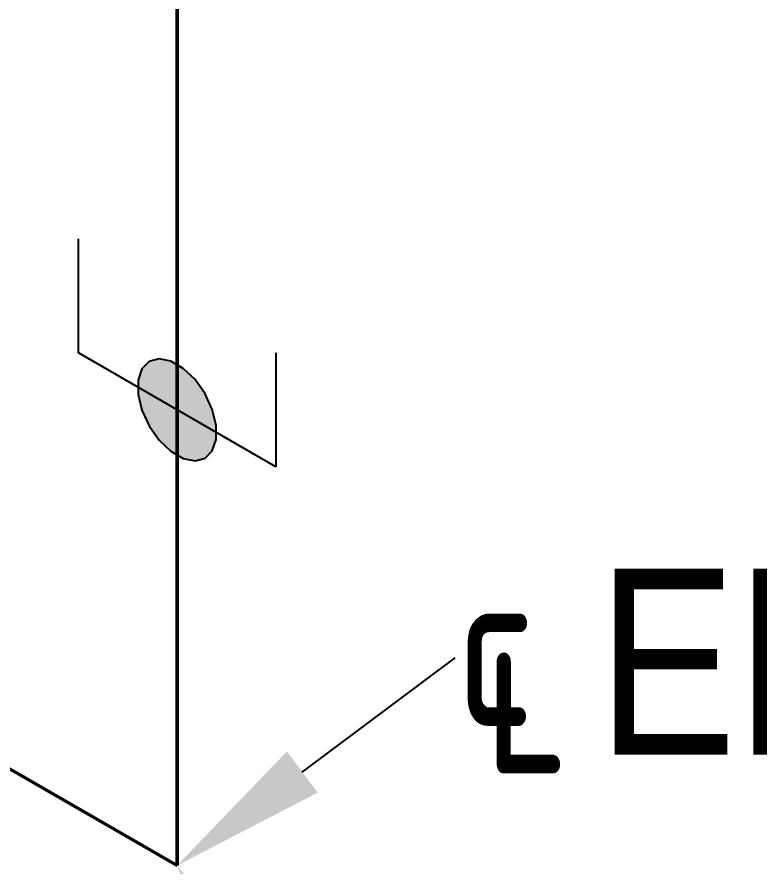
# Model space of a CAD drawing. Header units: millimetres. Extents: x 0 to 594, y 0 to 420.
# Drawn here: x 207.11 to 217.09, y 234.63 to 246.06 of the extents above; entities that cross this region are included whole.
import ezdxf
from ezdxf import colors
from ezdxf.entities.mleader import LeaderData, LeaderLine
from ezdxf.math import Vec2, Vec3

# ---------------------------------------------------------------- set-up
doc = ezdxf.new("R2010")
doc.units = ezdxf.units.MM
doc.header["$LTSCALE"] = 0.25
for name, color, linetype in [('용접', 1, 'Continuous'), ('주석', 7, 'Continuous'), ('치수', 1, 'Continuous')]:
    doc.layers.add(name, color=color, linetype=linetype)
doc.layers.add('파이프 작은 보어', color=30, linetype='Continuous', lineweight=50)
doc.styles.add('AdskIsoAnnotation', font='arial.ttf', dxfattribs={"width": 0.8, "height": 1})
doc.styles.add('AdskIsoMetric', font='arial.ttf', dxfattribs={"width": 0.8, "height": 2.5})
doc.styles.add('AdskIsoMetric-30', font='arial.ttf', dxfattribs={"width": 0.8, "height": 2.5})
doc.styles.add('AdskIsoMetric30', font='arial.ttf', dxfattribs={"width": 0.8, "oblique": 30, "height": 2.5})
doc.styles.get("Standard").update_dxf_attribs({"font": 'arial.ttf'})
doc.dimstyles.new('AdskIsoMetric', dxfattribs={"dimtxt": 2.5, "dimasz": 2.5, "dimexe": 1, "dimexo": 2, "dimgap": 0.8, "dimtad": 1, "dimdec": 0, "dimrnd": 1, "dimzin": 0, "dimdsep": 46, "dimtxsty": 'AdskIsoMetric', "dimcen": 0, "dimclrt": 7, "dimadec": 0, "dimazin": 0, "dimtfac": 1, "dimtdec": 0, "dimtmove": 1, "dimatfit": 3, "dimfxl": 0, "dimfrac": 2, "dimtolj": 1, "dimtzin": 0, "dimarcsym": 0})

# ---------------------------------------------------------------- blocks, each defined once
blk = doc.blocks.new('*D67')
at = {"layer": 'Defpoints', "color": 0}
for p in [(209.263, 267.28), (231.127, 254.657), (231.127, 239.657)]:
    blk.add_point(p, dxfattribs=at)
at = {"layer": '치수', "color": 0, "lineweight": -2}
for p, q in [((231.127, 252.348), (231.127, 238.502)), ((211.428, 251.03), (228.962, 240.907))]:
    blk.add_line(p, q, dxfattribs=at)
at = {"layer": '치수', "color": 0}
for points in [[(211.636, 251.391), (211.22, 250.67), (209.263, 252.28)], [(229.17, 241.268), (228.754, 240.546), (231.127, 239.657)]]:
    blk.add_solid(points, dxfattribs=at)
at = {"layer": '치수', "color": 7, "insert": (220.195, 248.561), "char_height": 2.5, "attachment_point": 5, "rotation": 330, "style": 'AdskIsoMetric-30'}
blk.add_mtext('\\A1;4712', dxfattribs=at)
blk = doc.blocks.new('*D68')
at = {"layer": 'Defpoints', "color": 0}
for p in [(196.272, 274.78), (209.263, 267.28), (209.263, 234.653)]:
    blk.add_point(p, dxfattribs=at)
at = {"layer": '치수', "color": 0, "lineweight": -2}
for p, q in [((207.263, 268.435), (195.272, 275.358)), ((196.272, 244.653), (196.272, 272.28))]:
    blk.add_line(p, q, dxfattribs=at)
at = {"layer": '치수', "color": 0}
for points in [[(195.856, 272.28), (196.689, 272.28), (196.272, 274.78)], [(195.856, 244.653), (196.689, 244.653), (196.272, 242.153)]]:
    blk.add_solid(points, dxfattribs=at)
at = {"layer": '치수', "color": 7, "insert": (194.006, 259.775), "char_height": 2.5, "attachment_point": 5, "rotation": 90, "style": 'AdskIsoMetric30'}
blk.add_mtext('\\A1;1604', dxfattribs=at)
blk = doc.blocks.new('*D69')
at = {"layer": 'Defpoints', "color": 0}
for p in [(152.474, 267.441), (209.263, 234.653), (209.263, 219.653)]:
    blk.add_point(p, dxfattribs=at)
at = {"layer": '치수', "color": 0, "lineweight": -2}
for p, q in [((152.474, 265.131), (152.474, 251.286)), ((154.639, 251.191), (207.098, 220.903)), ((209.263, 232.344), (209.263, 218.499))]:
    blk.add_line(p, q, dxfattribs=at)
at = {"layer": '치수', "color": 0}
for points in [[(154.847, 251.552), (154.43, 250.83), (152.474, 252.441)], [(207.306, 221.264), (206.889, 220.543), (209.263, 219.653)]]:
    blk.add_solid(points, dxfattribs=at)
at = {"layer": '치수', "color": 7, "insert": (180.868, 238.665), "char_height": 2.5, "attachment_point": 5, "rotation": 330, "style": 'AdskIsoMetric-30'}
blk.add_mtext('\\A1;4268', dxfattribs=at)
blk = doc.blocks.new('엘보우-9-Iso2DSkew90')
at = {"color": 0, "linetype": 'ByBlock', "lineweight": -2, "extrusion": (-0.707107, -0.408248, 0.57735)}
for p, q in [((0, 0), (0, 6.124)), ((-5.303, 3.062), (0, 0)), ((0, 0), (0, 0))]:
    blk.add_line(p, q, dxfattribs=at)
blk = doc.blocks.new('SocketWeld-1-IsoLeft')
blk.add_hatch(color=256).paths.add_polyline_path([(-0.02939, -0.02335), (-0.0291, -0.02344), (-0.02882, -0.02352), (-0.02854, -0.02361), (-0.02825, -0.02369), (-0.02797, -0.02377), (-0.02768, -0.02386), (-0.0274, -0.02394), (-0.02711, -0.02402), (-0.02683, -0.02411), (-0.02654, -0.02419), (-0.02626, -0.02427), (-0.02598, -0.02436), (-0.02569, -0.02444), (-0.02541, -0.02453), (-0.02512, -0.02461), (-0.02484, -0.02469), (-0.02455, -0.02478), (-0.02427, -0.02486), (-0.02398, -0.02494), (-0.0237, -0.02503), (-0.02342, -0.02511), (-0.02313, -0.0252), (-0.02285, -0.02528), (-0.02256, -0.02536), (-0.02228, -0.02545), (-0.02199, -0.02553), (-0.02171, -0.02561), (-0.02142, -0.0257), (-0.02114, -0.02578), (-0.02086, -0.02586), (-0.02057, -0.02595), (-0.02029, -0.02603), (-0.02, -0.02612), (-0.01972, -0.0262), (-0.01943, -0.02628), (-0.01915, -0.02637), (-0.01886, -0.02645), (-0.01858, -0.02653), (-0.0183, -0.02662), (-0.01801, -0.0267), (-0.01773, -0.02679), (-0.01744, -0.02687), (-0.01716, -0.02695), (-0.01687, -0.02704), (-0.01659, -0.02712), (-0.0163, -0.0272), (-0.01602, -0.02729), (-0.01574, -0.02737), (-0.01545, -0.02745), (-0.01545, -0.02745), (-0.01514, -0.02748), (-0.01482, -0.02751), (-0.0145, -0.02754), (-0.01419, -0.02757), (-0.01387, -0.0276), (-0.01356, -0.02763), (-0.01324, -0.02766), (-0.01293, -0.02769), (-0.01261, -0.02771), (-0.0123, -0.02774), (-0.01198, -0.02777), (-0.01167, -0.0278), (-0.01135, -0.02783), (-0.01104, -0.02786), (-0.01072, -0.02789), (-0.01041, -0.02792), (-0.01009, -0.02794), (-0.00978, -0.02797), (-0.00946, -0.028), (-0.00914, -0.02803), (-0.00883, -0.02806), (-0.00851, -0.02809), (-0.0082, -0.02812), (-0.00788, -0.02815), (-0.00757, -0.02818), (-0.00725, -0.0282), (-0.00694, -0.02823), (-0.00662, -0.02826), (-0.00631, -0.02829), (-0.00599, -0.02832), (-0.00568, -0.02835), (-0.00536, -0.02838), (-0.00505, -0.02841), (-0.00473, -0.02844), (-0.00441, -0.02846), (-0.0041, -0.02849), (-0.00378, -0.02852), (-0.00347, -0.02855), (-0.00315, -0.02858), (-0.00284, -0.02861), (-0.00252, -0.02864), (-0.00221, -0.02867), (-0.00189, -0.02869), (-0.00158, -0.02872), (-0.00126, -0.02875), (-0.00095, -0.02878), (-0.00063, -0.02881), (-0.00032, -0.02884), (0, -0.02887), (0, -0.02887), (0.00032, -0.02884), (0.00063, -0.02881), (0.00095, -0.02878), (0.00126, -0.02875), (0.00158, -0.02872), (0.00189, -0.02869), (0.00221, -0.02867), (0.00252, -0.02864), (0.00284, -0.02861), (0.00315, -0.02858), (0.00347, -0.02855), (0.00378, -0.02852), (0.0041, -0.02849), (0.00441, -0.02846), (0.00473, -0.02844), (0.00505, -0.02841), (0.00536, -0.02838), (0.00568, -0.02835), (0.00599, -0.02832), (0.00631, -0.02829), (0.00662, -0.02826), (0.00694, -0.02823), (0.00725, -0.0282), (0.00757, -0.02818), (0.00788, -0.02815), (0.0082, -0.02812), (0.00851, -0.02809), (0.00883, -0.02806), (0.00914, -0.02803), (0.00946, -0.028), (0.00978, -0.02797), (0.01009, -0.02794), (0.01041, -0.02792), (0.01072, -0.02789), (0.01104, -0.02786), (0.01135, -0.02783), (0.01167, -0.0278), (0.01198, -0.02777), (0.0123, -0.02774), (0.01261, -0.02771), (0.01293, -0.02769), (0.01324, -0.02766), (0.01356, -0.02763), (0.01387, -0.0276), (0.01419, -0.02757), (0.0145, -0.02754), (0.01482, -0.02751), (0.01514, -0.02748), (0.01545, -0.02745), (0.01545, -0.02745), (0.01574, -0.02737), (0.01602, -0.02729), (0.0163, -0.0272), (0.01659, -0.02712), (0.01687, -0.02704), (0.01716, -0.02695), (0.01744, -0.02687), (0.01773, -0.02679), (0.01801, -0.0267), (0.0183, -0.02662), (0.01858, -0.02653), (0.01886, -0.02645), (0.01915, -0.02637), (0.01943, -0.02628), (0.01972, -0.0262), (0.02, -0.02612), (0.02029, -0.02603), (0.02057, -0.02595), (0.02086, -0.02586), (0.02114, -0.02578), (0.02142, -0.0257), (0.02171, -0.02561), (0.02199, -0.02553), (0.02228, -0.02545), (0.02256, -0.02536), (0.02285, -0.02528), (0.02313, -0.0252), (0.02342, -0.02511), (0.0237, -0.02503), (0.02398, -0.02494), (0.02427, -0.02486), (0.02455, -0.02478), (0.02484, -0.02469), (0.02512, -0.02461), (0.02541, -0.02453), (0.02569, -0.02444), (0.02598, -0.02436), (0.02626, -0.02427), (0.02654, -0.02419), (0.02683, -0.02411), (0.02711, -0.02402), (0.0274, -0.02394), (0.02768, -0.02386), (0.02797, -0.02377), (0.02825, -0.02369), (0.02854, -0.02361), (0.02882, -0.02352), (0.0291, -0.02344), (0.02939, -0.02335), (0.02939, -0.02335), (0.02962, -0.02322), (0.02984, -0.02309), (0.03007, -0.02296), (0.03029, -0.02283), (0.03052, -0.0227), (0.03074, -0.02257), (0.03097, -0.02244), (0.0312, -0.02231), (0.03142, -0.02218), (0.03165, -0.02205), (0.03187, -0.02192), (0.0321, -0.02179), (0.03232, -0.02166), (0.03255, -0.02153), (0.03278, -0.0214), (0.033, -0.02127), (0.03323, -0.02114), (0.03345, -0.02101), (0.03368, -0.02088), (0.0339, -0.02075), (0.03413, -0.02062), (0.03436, -0.02049), (0.03458, -0.02036), (0.03481, -0.02023), (0.03503, -0.0201), (0.03526, -0.01997), (0.03548, -0.01984), (0.03571, -0.0197), (0.03594, -0.01957), (0.03616, -0.01944), (0.03639, -0.01931), (0.03661, -0.01918), (0.03684, -0.01905), (0.03706, -0.01892), (0.03729, -0.01879), (0.03752, -0.01866), (0.03774, -0.01853), (0.03797, -0.0184), (0.03819, -0.01827), (0.03842, -0.01814), (0.03864, -0.01801), (0.03887, -0.01788), (0.0391, -0.01775), (0.03932, -0.01762), (0.03955, -0.01749), (0.03977, -0.01736), (0.04, -0.01723), (0.04023, -0.0171), (0.04045, -0.01697), (0.04045, -0.01697), (0.0406, -0.0168), (0.04074, -0.01664), (0.04089, -0.01648), (0.04103, -0.01631), (0.04118, -0.01615), (0.04132, -0.01598), (0.04147, -0.01582), (0.04161, -0.01565), (0.04176, -0.01549), (0.0419, -0.01533), (0.04205, -0.01516), (0.04219, -0.015), (0.04234, -0.01483), (0.04248, -0.01467), (0.04262, -0.0145), (0.04277, -0.01434), (0.04291, -0.01418), (0.04306, -0.01401), (0.0432, -0.01385), (0.04335, -0.01368), (0.04349, -0.01352), (0.04364, -0.01335), (0.04378, -0.01319), (0.04393, -0.01303), (0.04407, -0.01286), (0.04422, -0.0127), (0.04436, -0.01253), (0.04451, -0.01237), (0.04465, -0.01221), (0.0448, -0.01204), (0.04494, -0.01188), (0.04509, -0.01171), (0.04523, -0.01155), (0.04538, -0.01138), (0.04552, -0.01122), (0.04567, -0.01106), (0.04581, -0.01089), (0.04596, -0.01073), (0.0461, -0.01056), (0.04625, -0.0104), (0.04639, -0.01023), (0.04654, -0.01007), (0.04668, -0.00991), (0.04683, -0.00974), (0.04697, -0.00958), (0.04712, -0.00941), (0.04726, -0.00925), (0.04741, -0.00908), (0.04755, -0.00892), (0.04755, -0.00892), (0.0476, -0.00874), (0.04765, -0.00856), (0.0477, -0.00837), (0.04775, -0.00819), (0.0478, -0.00801), (0.04785, -0.00783), (0.0479, -0.00765), (0.04795, -0.00746), (0.048, -0.00728), (0.04805, -0.0071), (0.0481, -0.00692), (0.04815, -0.00674), (0.0482, -0.00655), (0.04825, -0.00637), (0.0483, -0.00619), (0.04835, -0.00601), (0.0484, -0.00583), (0.04845, -0.00564), (0.0485, -0.00546), (0.04855, -0.00528), (0.0486, -0.0051), (0.04865, -0.00492), (0.0487, -0.00473), (0.04875, -0.00455), (0.0488, -0.00437), (0.04885, -0.00419), (0.0489, -0.00401), (0.04895, -0.00382), (0.049, -0.00364), (0.04905, -0.00346), (0.0491, -0.00328), (0.04915, -0.00309), (0.0492, -0.00291), (0.04925, -0.00273), (0.0493, -0.00255), (0.04935, -0.00237), (0.0494, -0.00218), (0.04945, -0.002), (0.0495, -0.00182), (0.04955, -0.00164), (0.0496, -0.00146), (0.04965, -0.00127), (0.0497, -0.00109), (0.04975, -0.00091), (0.0498, -0.00073), (0.04985, -0.00055), (0.0499, -0.00036), (0.04995, -0.00018), (0.05, 0), (0.05, 0), (0.04995, 0.00018), (0.0499, 0.00036), (0.04985, 0.00055), (0.0498, 0.00073), (0.04975, 0.00091), (0.0497, 0.00109), (0.04965, 0.00127), (0.0496, 0.00146), (0.04955, 0.00164), (0.0495, 0.00182), (0.04945, 0.002), (0.0494, 0.00218), (0.04935, 0.00237), (0.0493, 0.00255), (0.04925, 0.00273), (0.0492, 0.00291), (0.04915, 0.00309), (0.0491, 0.00328), (0.04905, 0.00346), (0.049, 0.00364), (0.04895, 0.00382), (0.0489, 0.00401), (0.04885, 0.00419), (0.0488, 0.00437), (0.04875, 0.00455), (0.0487, 0.00473), (0.04865, 0.00492), (0.0486, 0.0051), (0.04855, 0.00528), (0.0485, 0.00546), (0.04845, 0.00564), (0.0484, 0.00583), (0.04835, 0.00601), (0.0483, 0.00619), (0.04825, 0.00637), (0.0482, 0.00655), (0.04815, 0.00674), (0.0481, 0.00692), (0.04805, 0.0071), (0.048, 0.00728), (0.04795, 0.00746), (0.0479, 0.00765), (0.04785, 0.00783), (0.0478, 0.00801), (0.04775, 0.00819), (0.0477, 0.00837), (0.04765, 0.00856), (0.0476, 0.00874), (0.04755, 0.00892), (0.04755, 0.00892), (0.04741, 0.00908), (0.04726, 0.00925), (0.04712, 0.00941), (0.04697, 0.00958), (0.04683, 0.00974), (0.04668, 0.00991), (0.04654, 0.01007), (0.04639, 0.01023), (0.04625, 0.0104), (0.0461, 0.01056), (0.04596, 0.01073), (0.04581, 0.01089), (0.04567, 0.01106), (0.04552, 0.01122), (0.04538, 0.01138), (0.04523, 0.01155), (0.04509, 0.01171), (0.04494, 0.01188), (0.0448, 0.01204), (0.04465, 0.01221), (0.04451, 0.01237), (0.04436, 0.01253), (0.04422, 0.0127), (0.04407, 0.01286), (0.04393, 0.01303), (0.04378, 0.01319), (0.04364, 0.01335), (0.04349, 0.01352), (0.04335, 0.01368), (0.0432, 0.01385), (0.04306, 0.01401), (0.04291, 0.01418), (0.04277, 0.01434), (0.04262, 0.0145), (0.04248, 0.01467), (0.04234, 0.01483), (0.04219, 0.015), (0.04205, 0.01516), (0.0419, 0.01533), (0.04176, 0.01549), (0.04161, 0.01565), (0.04147, 0.01582), (0.04132, 0.01598), (0.04118, 0.01615), (0.04103, 0.01631), (0.04089, 0.01648), (0.04074, 0.01664), (0.0406, 0.0168), (0.04045, 0.01697), (0.04045, 0.01697), (0.04023, 0.0171), (0.04, 0.01723), (0.03977, 0.01736), (0.03955, 0.01749), (0.03932, 0.01762), (0.0391, 0.01775), (0.03887, 0.01788), (0.03864, 0.01801), (0.03842, 0.01814), (0.03819, 0.01827), (0.03797, 0.0184), (0.03774, 0.01853), (0.03752, 0.01866), (0.03729, 0.01879), (0.03706, 0.01892), (0.03684, 0.01905), (0.03661, 0.01918), (0.03639, 0.01931), (0.03616, 0.01944), (0.03594, 0.01957), (0.03571, 0.0197), (0.03548, 0.01984), (0.03526, 0.01997), (0.03503, 0.0201), (0.03481, 0.02023), (0.03458, 0.02036), (0.03436, 0.02049), (0.03413, 0.02062), (0.0339, 0.02075), (0.03368, 0.02088), (0.03345, 0.02101), (0.03323, 0.02114), (0.033, 0.02127), (0.03278, 0.0214), (0.03255, 0.02153), (0.03232, 0.02166), (0.0321, 0.02179), (0.03187, 0.02192), (0.03165, 0.02205), (0.03142, 0.02218), (0.0312, 0.02231), (0.03097, 0.02244), (0.03074, 0.02257), (0.03052, 0.0227), (0.03029, 0.02283), (0.03007, 0.02296), (0.02984, 0.02309), (0.02962, 0.02322), (0.02939, 0.02335), (0.02939, 0.02335), (0.0291, 0.02344), (0.02882, 0.02352), (0.02854, 0.02361), (0.02825, 0.02369), (0.02797, 0.02377), (0.02768, 0.02386), (0.0274, 0.02394), (0.02711, 0.02402), (0.02683, 0.02411), (0.02654, 0.02419), (0.02626, 0.02427), (0.02598, 0.02436), (0.02569, 0.02444), (0.02541, 0.02453), (0.02512, 0.02461), (0.02484, 0.02469), (0.02455, 0.02478), (0.02427, 0.02486), (0.02398, 0.02494), (0.0237, 0.02503), (0.02342, 0.02511), (0.02313, 0.0252), (0.02285, 0.02528), (0.02256, 0.02536), (0.02228, 0.02545), (0.02199, 0.02553), (0.02171, 0.02561), (0.02142, 0.0257), (0.02114, 0.02578), (0.02086, 0.02586), (0.02057, 0.02595), (0.02029, 0.02603), (0.02, 0.02612), (0.01972, 0.0262), (0.01943, 0.02628), (0.01915, 0.02637), (0.01886, 0.02645), (0.01858, 0.02653), (0.0183, 0.02662), (0.01801, 0.0267), (0.01773, 0.02679), (0.01744, 0.02687), (0.01716, 0.02695), (0.01687, 0.02704), (0.01659, 0.02712), (0.0163, 0.0272), (0.01602, 0.02729), (0.01574, 0.02737), (0.01545, 0.02745), (0.01545, 0.02745), (0.01514, 0.02748), (0.01482, 0.02751), (0.0145, 0.02754), (0.01419, 0.02757), (0.01387, 0.0276), (0.01356, 0.02763), (0.01324, 0.02766), (0.01293, 0.02769), (0.01261, 0.02771), (0.0123, 0.02774), (0.01198, 0.02777), (0.01167, 0.0278), (0.01135, 0.02783), (0.01104, 0.02786), (0.01072, 0.02789), (0.01041, 0.02792), (0.01009, 0.02794), (0.00978, 0.02797), (0.00946, 0.028), (0.00914, 0.02803), (0.00883, 0.02806), (0.00851, 0.02809), (0.0082, 0.02812), (0.00788, 0.02815), (0.00757, 0.02818), (0.00725, 0.0282), (0.00694, 0.02823), (0.00662, 0.02826), (0.00631, 0.02829), (0.00599, 0.02832), (0.00568, 0.02835), (0.00536, 0.02838), (0.00505, 0.02841), (0.00473, 0.02844), (0.00441, 0.02846), (0.0041, 0.02849), (0.00378, 0.02852), (0.00347, 0.02855), (0.00315, 0.02858), (0.00284, 0.02861), (0.00252, 0.02864), (0.00221, 0.02867), (0.00189, 0.02869), (0.00158, 0.02872), (0.00126, 0.02875), (0.00095, 0.02878), (0.00063, 0.02881), (0.00032, 0.02884), (0, 0.02887), (0, 0.02887), (-0.00032, 0.02884), (-0.00063, 0.02881), (-0.00095, 0.02878), (-0.00126, 0.02875), (-0.00158, 0.02872), (-0.00189, 0.02869), (-0.00221, 0.02867), (-0.00252, 0.02864), (-0.00284, 0.02861), (-0.00315, 0.02858), (-0.00347, 0.02855), (-0.00378, 0.02852), (-0.0041, 0.02849), (-0.00441, 0.02846), (-0.00473, 0.02844), (-0.00505, 0.02841), (-0.00536, 0.02838), (-0.00568, 0.02835), (-0.00599, 0.02832), (-0.00631, 0.02829), (-0.00662, 0.02826), (-0.00694, 0.02823), (-0.00725, 0.0282), (-0.00757, 0.02818), (-0.00788, 0.02815), (-0.0082, 0.02812), (-0.00851, 0.02809), (-0.00883, 0.02806), (-0.00914, 0.02803), (-0.00946, 0.028), (-0.00978, 0.02797), (-0.01009, 0.02794), (-0.01041, 0.02792), (-0.01072, 0.02789), (-0.01104, 0.02786), (-0.01135, 0.02783), (-0.01167, 0.0278), (-0.01198, 0.02777), (-0.0123, 0.02774), (-0.01261, 0.02771), (-0.01293, 0.02769), (-0.01324, 0.02766), (-0.01356, 0.02763), (-0.01387, 0.0276), (-0.01419, 0.02757), (-0.0145, 0.02754), (-0.01482, 0.02751), (-0.01514, 0.02748), (-0.01545, 0.02745), (-0.01545, 0.02745), (-0.01574, 0.02737), (-0.01602, 0.02729), (-0.0163, 0.0272), (-0.01659, 0.02712), (-0.01687, 0.02704), (-0.01716, 0.02695), (-0.01744, 0.02687), (-0.01773, 0.02679), (-0.01801, 0.0267), (-0.0183, 0.02662), (-0.01858, 0.02653), (-0.01886, 0.02645), (-0.01915, 0.02637), (-0.01943, 0.02628), (-0.01972, 0.0262), (-0.02, 0.02612), (-0.02029, 0.02603), (-0.02057, 0.02595), (-0.02086, 0.02586), (-0.02114, 0.02578), (-0.02142, 0.0257), (-0.02171, 0.02561), (-0.02199, 0.02553), (-0.02228, 0.02545), (-0.02256, 0.02536), (-0.02285, 0.02528), (-0.02313, 0.0252), (-0.02342, 0.02511), (-0.0237, 0.02503), (-0.02398, 0.02494), (-0.02427, 0.02486), (-0.02455, 0.02478), (-0.02484, 0.02469), (-0.02512, 0.02461), (-0.02541, 0.02453), (-0.02569, 0.02444), (-0.02598, 0.02436), (-0.02626, 0.02427), (-0.02654, 0.02419), (-0.02683, 0.02411), (-0.02711, 0.02402), (-0.0274, 0.02394), (-0.02768, 0.02386), (-0.02797, 0.02377), (-0.02825, 0.02369), (-0.02854, 0.02361), (-0.02882, 0.02352), (-0.0291, 0.02344), (-0.02939, 0.02335), (-0.02939, 0.02335), (-0.02962, 0.02322), (-0.02984, 0.02309), (-0.03007, 0.02296), (-0.03029, 0.02283), (-0.03052, 0.0227), (-0.03074, 0.02257), (-0.03097, 0.02244), (-0.0312, 0.02231), (-0.03142, 0.02218), (-0.03165, 0.02205), (-0.03187, 0.02192), (-0.0321, 0.02179), (-0.03232, 0.02166), (-0.03255, 0.02153), (-0.03278, 0.0214), (-0.033, 0.02127), (-0.03323, 0.02114), (-0.03345, 0.02101), (-0.03368, 0.02088), (-0.0339, 0.02075), (-0.03413, 0.02062), (-0.03436, 0.02049), (-0.03458, 0.02036), (-0.03481, 0.02023), (-0.03503, 0.0201), (-0.03526, 0.01997), (-0.03548, 0.01984), (-0.03571, 0.0197), (-0.03594, 0.01957), (-0.03616, 0.01944), (-0.03639, 0.01931), (-0.03661, 0.01918), (-0.03684, 0.01905), (-0.03706, 0.01892), (-0.03729, 0.01879), (-0.03752, 0.01866), (-0.03774, 0.01853), (-0.03797, 0.0184), (-0.03819, 0.01827), (-0.03842, 0.01814), (-0.03864, 0.01801), (-0.03887, 0.01788), (-0.0391, 0.01775), (-0.03932, 0.01762), (-0.03955, 0.01749), (-0.03977, 0.01736), (-0.04, 0.01723), (-0.04023, 0.0171), (-0.04045, 0.01697), (-0.04045, 0.01697), (-0.0406, 0.0168), (-0.04074, 0.01664), (-0.04089, 0.01648), (-0.04103, 0.01631), (-0.04118, 0.01615), (-0.04132, 0.01598), (-0.04147, 0.01582), (-0.04161, 0.01565), (-0.04176, 0.01549), (-0.0419, 0.01533), (-0.04205, 0.01516), (-0.04219, 0.015), (-0.04234, 0.01483), (-0.04248, 0.01467), (-0.04262, 0.0145), (-0.04277, 0.01434), (-0.04291, 0.01418), (-0.04306, 0.01401), (-0.0432, 0.01385), (-0.04335, 0.01368), (-0.04349, 0.01352), (-0.04364, 0.01335), (-0.04378, 0.01319), (-0.04393, 0.01303), (-0.04407, 0.01286), (-0.04422, 0.0127), (-0.04436, 0.01253), (-0.04451, 0.01237), (-0.04465, 0.01221), (-0.0448, 0.01204), (-0.04494, 0.01188), (-0.04509, 0.01171), (-0.04523, 0.01155), (-0.04538, 0.01138), (-0.04552, 0.01122), (-0.04567, 0.01106), (-0.04581, 0.01089), (-0.04596, 0.01073), (-0.0461, 0.01056), (-0.04625, 0.0104), (-0.04639, 0.01023), (-0.04654, 0.01007), (-0.04668, 0.00991), (-0.04683, 0.00974), (-0.04697, 0.00958), (-0.04712, 0.00941), (-0.04726, 0.00925), (-0.04741, 0.00908), (-0.04755, 0.00892), (-0.04755, 0.00892), (-0.0476, 0.00874), (-0.04765, 0.00856), (-0.0477, 0.00837), (-0.04775, 0.00819), (-0.0478, 0.00801), (-0.04785, 0.00783), (-0.0479, 0.00765), (-0.04795, 0.00746), (-0.048, 0.00728), (-0.04805, 0.0071), (-0.0481, 0.00692), (-0.04815, 0.00674), (-0.0482, 0.00655), (-0.04825, 0.00637), (-0.0483, 0.00619), (-0.04835, 0.00601), (-0.0484, 0.00583), (-0.04845, 0.00564), (-0.0485, 0.00546), (-0.04855, 0.00528), (-0.0486, 0.0051), (-0.04865, 0.00492), (-0.0487, 0.00473), (-0.04875, 0.00455), (-0.0488, 0.00437), (-0.04885, 0.00419), (-0.0489, 0.00401), (-0.04895, 0.00382), (-0.049, 0.00364), (-0.04905, 0.00346), (-0.0491, 0.00328), (-0.04915, 0.00309), (-0.0492, 0.00291), (-0.04925, 0.00273), (-0.0493, 0.00255), (-0.04935, 0.00237), (-0.0494, 0.00218), (-0.04945, 0.002), (-0.0495, 0.00182), (-0.04955, 0.00164), (-0.0496, 0.00146), (-0.04965, 0.00127), (-0.0497, 0.00109), (-0.04975, 0.00091), (-0.0498, 0.00073), (-0.04985, 0.00055), (-0.0499, 0.00036), (-0.04995, 0.00018), (-0.05, 0), (-0.05, 0), (-0.04995, -0.00018), (-0.0499, -0.00036), (-0.04985, -0.00055), (-0.0498, -0.00073), (-0.04975, -0.00091), (-0.0497, -0.00109), (-0.04965, -0.00127), (-0.0496, -0.00146), (-0.04955, -0.00164), (-0.0495, -0.00182), (-0.04945, -0.002), (-0.0494, -0.00218), (-0.04935, -0.00237), (-0.0493, -0.00255), (-0.04925, -0.00273), (-0.0492, -0.00291), (-0.04915, -0.00309), (-0.0491, -0.00328), (-0.04905, -0.00346), (-0.049, -0.00364), (-0.04895, -0.00382), (-0.0489, -0.00401), (-0.04885, -0.00419), (-0.0488, -0.00437), (-0.04875, -0.00455), (-0.0487, -0.00473), (-0.04865, -0.00492), (-0.0486, -0.0051), (-0.04855, -0.00528), (-0.0485, -0.00546), (-0.04845, -0.00564), (-0.0484, -0.00583), (-0.04835, -0.00601), (-0.0483, -0.00619), (-0.04825, -0.00637), (-0.0482, -0.00655), (-0.04815, -0.00674), (-0.0481, -0.00692), (-0.04805, -0.0071), (-0.048, -0.00728), (-0.04795, -0.00746), (-0.0479, -0.00765), (-0.04785, -0.00783), (-0.0478, -0.00801), (-0.04775, -0.00819), (-0.0477, -0.00837), (-0.04765, -0.00856), (-0.0476, -0.00874), (-0.04755, -0.00892), (-0.04755, -0.00892), (-0.04741, -0.00908), (-0.04726, -0.00925), (-0.04712, -0.00941), (-0.04697, -0.00958), (-0.04683, -0.00974), (-0.04668, -0.00991), (-0.04654, -0.01007), (-0.04639, -0.01023), (-0.04625, -0.0104), (-0.0461, -0.01056), (-0.04596, -0.01073), (-0.04581, -0.01089), (-0.04567, -0.01106), (-0.04552, -0.01122), (-0.04538, -0.01138), (-0.04523, -0.01155), (-0.04509, -0.01171), (-0.04494, -0.01188), (-0.0448, -0.01204), (-0.04465, -0.01221), (-0.04451, -0.01237), (-0.04436, -0.01253), (-0.04422, -0.0127), (-0.04407, -0.01286), (-0.04393, -0.01303), (-0.04378, -0.01319), (-0.04364, -0.01335), (-0.04349, -0.01352), (-0.04335, -0.01368), (-0.0432, -0.01385), (-0.04306, -0.01401), (-0.04291, -0.01418), (-0.04277, -0.01434), (-0.04262, -0.0145), (-0.04248, -0.01467), (-0.04234, -0.01483), (-0.04219, -0.015), (-0.04205, -0.01516), (-0.0419, -0.01533), (-0.04176, -0.01549), (-0.04161, -0.01565), (-0.04147, -0.01582), (-0.04132, -0.01598), (-0.04118, -0.01615), (-0.04103, -0.01631), (-0.04089, -0.01648), (-0.04074, -0.01664), (-0.0406, -0.0168), (-0.04045, -0.01697), (-0.04045, -0.01697), (-0.04023, -0.0171), (-0.04, -0.01723), (-0.03977, -0.01736), (-0.03955, -0.01749), (-0.03932, -0.01762), (-0.0391, -0.01775), (-0.03887, -0.01788), (-0.03864, -0.01801), (-0.03842, -0.01814), (-0.03819, -0.01827), (-0.03797, -0.0184), (-0.03774, -0.01853), (-0.03752, -0.01866), (-0.03729, -0.01879), (-0.03706, -0.01892), (-0.03684, -0.01905), (-0.03661, -0.01918), (-0.03639, -0.01931), (-0.03616, -0.01944), (-0.03594, -0.01957), (-0.03571, -0.0197), (-0.03548, -0.01984), (-0.03526, -0.01997), (-0.03503, -0.0201), (-0.03481, -0.02023), (-0.03458, -0.02036), (-0.03436, -0.02049), (-0.03413, -0.02062), (-0.0339, -0.02075), (-0.03368, -0.02088), (-0.03345, -0.02101), (-0.03323, -0.02114), (-0.033, -0.02127), (-0.03278, -0.0214), (-0.03255, -0.02153), (-0.03232, -0.02166), (-0.0321, -0.02179), (-0.03187, -0.02192), (-0.03165, -0.02205), (-0.03142, -0.02218), (-0.0312, -0.02231), (-0.03097, -0.02244), (-0.03074, -0.02257), (-0.03052, -0.0227), (-0.03029, -0.02283), (-0.03007, -0.02296), (-0.02984, -0.02309), (-0.02962, -0.02322)], flags=0)
at = {"color": 0, "linetype": 'ByBlock', "lineweight": -2, "extrusion": (0, 0.816497, 0.57735)}
for p, q in [((0, 0.10206), (0.08839, 0.05103)), ((0.08839, 0.05103), (-0.08839, -0.05103)), ((-0.02939, 0.02335), (-0.04045, 0.01697)), ((-0.01545, 0.02745), (-0.02939, 0.02335)), ((0, 0.02887), (-0.01545, 0.02745)), ((0.01545, 0.02745), (0, 0.02887)), ((0.02939, 0.02335), (0.01545, 0.02745)), ((0.04045, 0.01697), (0.02939, 0.02335)), ((-0.04045, 0.01697), (-0.04755, 0.00892)), ((0.04755, 0.00892), (0.04045, 0.01697)), ((-0.04755, 0.00892), (-0.05, 0)), ((0.05, 0), (0.04755, 0.00892)), ((-0.05, 0), (-0.04755, -0.00892)), ((0.04755, -0.00892), (0.05, 0)), ((-0.08839, -0.05103), (-0.17678, 0)), ((-0.04755, -0.00892), (-0.04045, -0.01697)), ((0.04045, -0.01697), (0.04755, -0.00892)), ((-0.04045, -0.01697), (-0.02939, -0.02335)), ((0.02939, -0.02335), (0.04045, -0.01697)), ((-0.02939, -0.02335), (-0.01545, -0.02745)), ((-0.01545, -0.02745), (0, -0.02887)), ((0, -0.02887), (0.01545, -0.02745)), ((0.01545, -0.02745), (0.02939, -0.02335))]:
    blk.add_line(p, q, dxfattribs=at)

msp = doc.modelspace()

# ---------------------------------------------------------------- linework, layer by layer
at = {"layer": '파이프 작은 보어'}
msp.add_lwpolyline([(209.2628, 240.7771), (209.2628, 261.1566)], dxfattribs=at)

# ---------------------------------------------------------------- block references
at = {"layer": '용접', "xscale": 15, "yscale": 15, "zscale": 15, "rotation": 299.9999999742867}
msp.add_blockref('SocketWeld-1-IsoLeft', (209.2628, 240.7771), dxfattribs=at)
at = {"layer": '파이프 작은 보어'}
msp.add_blockref('엘보우-9-Iso2DSkew90', (209.2628, 234.6534), dxfattribs=at)

# ---------------------------------------------------------------- texts
at = {"layer": '주석', "insert": (213, 235.8901), "char_height": 2.5, "attachment_point": 7, "style": 'AdskIsoAnnotation'}
msp.add_mtext('{\\Q0;℄ EL +181}', dxfattribs=at)

# ---------------------------------------------------------------- dimensions: what is measured, and where the dimension line sits
at = {"layer": '치수'}
for base, p1, p2, angle, text, override, picture, middle in [((196.2724, 274.7804), (209.2628, 234.6534), (209.2628, 267.2804), 90, '1604', {"dimtad": 0, "dimlfac": 49.176303, "dimtxsty": 'AdskIsoMetric30', "dimse1": 1, "dimse2": 0, "dimsd1": 0, "dimsd2": 0, "dimtmove": 1}, '*D68', (194.0061, 259.7753)), ((209.2628, 219.6534), (152.4735, 267.4407), (209.2628, 234.6534), 330, '4268', {"dimtad": 0, "dimlfac": 65.082065, "dimtxsty": 'AdskIsoMetric-30', "dimse1": 0, "dimse2": 0, "dimsd1": 0, "dimsd2": 0, "dimtmove": 1}, '*D69', (180.8682, 238.6649)), ((231.127, 239.6571), (209.2628, 267.2804), (231.127, 254.6571), 330, '4712', {"dimtad": 0, "dimlfac": 186.647644, "dimtxsty": 'AdskIsoMetric-30', "dimse1": 1, "dimse2": 0, "dimsd1": 0, "dimsd2": 0, "dimtmove": 1}, '*D67', (220.1949, 248.561))]:
    dim = msp.add_linear_dim(base=base, p1=p1, p2=p2, angle=angle, text=text, dimstyle='AdskIsoMetric', override=override, dxfattribs=at)
    dim.commit()
    dim.dimension.update_dxf_attribs({"geometry": picture, "text_midpoint": middle, "dimtype": 160})

# ---------------------------------------------------------------- leaders
at = {"layer": '주석'}
ml = msp.add_multileader_mtext('Standard', dxfattribs=at)
ml.set_content('')
ml.set_leader_properties()
ml.build(insert=Vec2(0, 0))
ml.multileader.update_dxf_attribs({"dogleg_length": 0, "arrow_head_size": 2.0986})
ctx = ml.context
ctx.base_point, ctx.arrow_head_size, ctx.plane_origin = Vec3(213, 237.4429), 2.0986, Vec3(0, 7.8901)
notes = []
notes.append((ctx, [(0, (1, 1, 0), (213, 237.4429), (-1, 0), 0, [(0, [(209.2628, 234.6534)], 0, [])])]))
ctx.mtext, ml.multileader.dxf.content_type = None, 0
ml = msp.add_multileader_mtext('Standard', dxfattribs=at)
ml.set_content('')
ml.set_leader_properties()
ml.build(insert=Vec2(0, 0))
ml.multileader.update_dxf_attribs({"dogleg_length": 0, "arrow_head_size": 2.5})
ctx = ml.context
ctx.base_point, ctx.arrow_head_size, ctx.plane_origin = Vec3(212.5714, 228.89), 2.5, Vec3(0, 7.8901)
notes.append((ctx, [(0, (1, 1, 0), (212.5714, 228.89), (-1, 0), 0, [(0, [(209.2628, 234.6534)], 0, [])])]))
ctx.mtext, ml.multileader.dxf.content_type = None, 0
for ctx, leaders in notes:
    for number, flags, end, landing, length, lines in leaders:
        leader = LeaderData()
        leader.index, (leader.has_last_leader_line, leader.has_dogleg_vector, leader.attachment_direction) = number, flags
        leader.last_leader_point, leader.dogleg_vector, leader.dogleg_length = Vec3(end), Vec3(landing), length
        for number, points, colour, breaks in lines:
            line = LeaderLine()
            line.index, line.vertices, line.color, line.breaks = number, Vec3.list(points), colors.encode_raw_color(colour), breaks
            leader.lines.append(line)
        ctx.leaders.append(leader)

doc.saveas('drawing.dxf')
